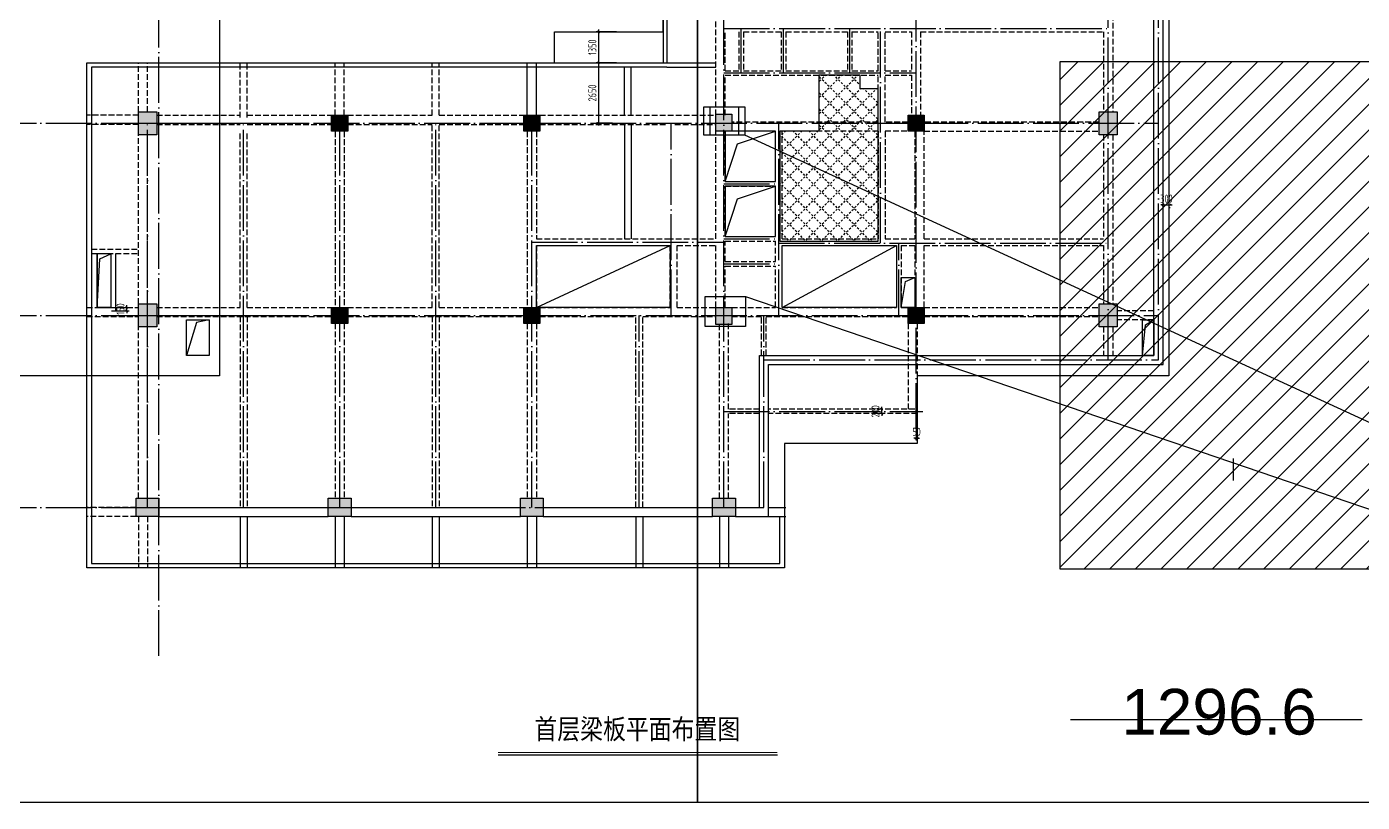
# Model space of a CAD drawing. Extents: x -186750 to 855523, y -12902 to 560425.
# Drawn here: x -131983 to -73589, y -12900 to 21025 of the extents above; entities that cross this region are included whole.
import ezdxf
from ezdxf.enums import TextEntityAlignment as Align
from ezdxf.xclip import XClip

# ---------------------------------------------------------------- set-up
doc = ezdxf.new("R2010")
doc.units = 0
doc.header["$LTSCALE"] = 1000
doc.header["$MEASUREMENT"] = 0
doc.header["$XCLIPFRAME"] = 0
for name, pattern in [('104-10 轴网$0$DOTE', [2.4200000000000004, 2, -0.2, 0.02, -0.2]), ('109-34 轴网$0$L1$0$$AUDIT_BAD_LTYPE1', [0]), ('DASH', [0.35, 0.25, -0.1]), ('DASHED', [0.75, 0.5, -0.25]), ('DOTE', [2.4200000000000004, 2, -0.2, 0.02, -0.2]), ('X-104 8#10#平面$0$109-34 轴网$0$L1$0$$AUDIT_BAD_LTYPE1', [0])]:
    doc.linetypes.add(name, pattern=pattern)
for name, color, linetype, plot in [('04-不打印_辅助线', 165, 'Continuous', False), ('defpoint', 7, 'Continuous', False), ('X-104 8#10#平面$0$04-不打印_辅助线', 165, 'Continuous', False)]:
    doc.layers.add(name, color=color, linetype=linetype, plot=plot)
for name, color, linetype in [('104-10 轴网$0$A_AXIS-轴线', 252, '104-10 轴网$0$DOTE'), ('a-dote', 14, 'DOTE'), ('A-TECH_结构', 21, 'Continuous'), ('BEAM', 4, 'DASHED'), ('DIM', 3, 'Continuous'), ('s-beam', 4, 'DASH'), ('s-colu', 40, 'Continuous'), ('s-colu-hatc', 16, 'Continuous'), ('s-hole', 5, 'Continuous'), ('s-num', 90, 'Continuous'), ('s-wall', 40, 'Continuous'), ('X-104 8#10#平面$0$A-TECH_结构', 252, 'Continuous')]:
    doc.layers.add(name, color=color, linetype=linetype)
doc.styles.add('TSSD_Dimension', font='Tssdeng.shx', dxfattribs={"width": 0.7, "bigfont": 'Tssdchn.shx'})
doc.styles.add('TSSD_NORM', font='tssdeng.shx', dxfattribs={"bigfont": 'hztxt.shx'})
doc.styles.add('X-104 8#10#平面$0$Arial', font='arial.ttf', dxfattribs={"width": 0.75, "height": 2.5})
doc.dimstyles.new('TSSD_100_100', dxfattribs={"dimtxt": 350, "dimasz": 100, "dimexe": 100, "dimexo": 250, "dimgap": 100, "dimtad": 1, "dimdec": 0, "dimzin": 0, "dimdsep": 46, "dimtxsty": 'TSSD_Dimension', "dimblk": 'ARCHTICK', "dimblk1": 'ARCHTICK', "dimblk2": 'ARCHTICK', "dimcen": 0, "dimdle": 100, "dimclrt": 7, "dimadec": 0, "dimazin": 0, "dimtfac": 1, "dimtdec": 0, "dimtix": 1, "dimtmove": 2, "dimatfit": 3, "dimfxl": 1, "dimtolj": 1, "dimtzin": 0, "dimarcsym": 0})

# ---------------------------------------------------------------- blocks, each defined once
blk = doc.blocks.new('X-104 8#10#平面$0$yteiteru7y6')
at = {"layer": 'X-104 8#10#平面$0$A-TECH_结构'}
for points in [[(43599.99999987503, 25199.99999999954), (44000.00000000012, 25199.99999999942), (44000.00000000047, 23899.99999999338), (43599.99999987538, 23899.9999999935)], [(17550.00009050627, 10050.00004004795), (17550.00004707381, 8750.00005011633), (17000.0000033941, 8750.000029312505), (17181.19745823399, 9940.417403183063)], [(17550.00006879004, 8750.000036196143), (17000.0000000031, 8750.000011480995), (17000.0000000031, 10049.99993964261), (17550.00006879004, 10049.99996435776)], [(33549.99992714335, 10049.99903622497), (33549.99997317632, 8750.000027945614), (32949.99995462797, 8749.999959030945), (33137.91965881839, 9881.415826070093)]]:
    blk.add_lwpolyline(points, close=True, dxfattribs=at)
at = {"layer": 'X-104 8#10#平面$0$A-TECH_结构', "linetype": 'X-104 8#10#平面$0$109-34 轴网$0$L1$0$$AUDIT_BAD_LTYPE1'}
blk.add_lwpolyline([(44000.00000000047, 25199.99999999942), (43776.54450888466, 25047.19460524083), (43599.99999987528, 23899.99999999387)], dxfattribs=at)
at = {"layer": 'X-104 8#10#平面$0$A-TECH_结构'}
for points in [[(-1600.000000000012, 11099.99999999366), (-2084.67156194523, 10876.08683458786), (-2199.999999999039, 8750.000000010607)], [(44200.0000000028, 8199.999999999534), (43644.10612681275, 8093.626561861485), (43200.00000000003, 6649.999999999966)]]:
    blk.add_lwpolyline(points, dxfattribs=at)
at = {"layer": 'X-104 8#10#平面$0$A-TECH_结构', "linetype": 'X-104 8#10#平面$0$109-34 轴网$0$L1$0$$AUDIT_BAD_LTYPE1'}
for points in [[(-2199.999999999039, 8750.000000010607), (-1599.999999999534, 8750.000000010607), (-1600.000000000012, 11099.99999999365), (-2199.999999999516, 11099.99999999365)], [(33549.99997317632, 8750.000027945614), (32949.99995863652, 8750.000027945614), (32949.99995863652, 10049.99900962345), (33549.99997317632, 10049.99900962345)], [(43200.00000000007, 8199.999999999496), (44200.0000000028, 8199.999999999534), (44200.00000000276, 6650.000000000007), (43200.00000000003, 6649.999999999969)]]:
    blk.add_lwpolyline(points, close=True, dxfattribs=at)
blk = doc.blocks.new('X-104 8#10#平面$0$rhyseuyi')
at = {"layer": 'X-104 8#10#平面$0$A-TECH_结构', "linetype": 'X-104 8#10#平面$0$109-34 轴网$0$L1$0$$AUDIT_BAD_LTYPE1'}
blk.add_lwpolyline([(22550.00000147264, 20800.18525530281), (22549.99999999172, 36250.00000000003), (44650.00000000591, 36250.00000000003), (44650.00000000267, 5750.000000011165), (33550.00000000042, 5749.999996079934), (33549.99999999956, 2800.00000587945), (27849.99999999903, 2800.000009821595), (27849.99999999989, -2650.000000044718), (-2650.000000000116, -2650.000000044733), (-2650.000000000233, 19449.99969723696), (17799.99999874334, 19450.12322490085), (17800.00000022122, 20799.81474476285)], close=True, dxfattribs=at)
blk = doc.blocks.new('104-10 轴网')
at = {"layer": '104-10 轴网$0$A_AXIS-轴线', "linetype": '104-10 轴网$0$DOTE'}
for p, q in [((41999.99999999995, -6500.000000000015), (42000.00000000021, 40100.00000000004)), ((-6500.000000000022, 16799.99999999999), (48500.00000000018, 16800.00000000004)), ((-6500.000000000022, 8399.999999999985), (48500.00000000018, 8400.000000000044)), ((-6500.000000000022, -1.477928890381008e-11), (48500.00000000018, 4.342837200965732e-11))]:
    blk.add_line(p, q, dxfattribs=at)
at = {"layer": 'Defpoints'}
blk.add_lwpolyline([(-16049.99999999992, 45500.00000000001), (58050.00000000011, 45499.99999999999), (58050.00000000011, -11900.00000000001), (-16049.99999999998, -11899.99999999996)], close=True, dxfattribs=at)
blk = doc.blocks.new('X-104 8#10#平面')
at = {"layer": 'X-104 8#10#平面$0$04-不打印_辅助线'}
h = blk.add_hatch(dxfattribs=at)
h.set_pattern_fill('ANSI31', color=256, scale=500)
h.set_pattern_definition([(45.00000000000006, (0, -2.91038304567337e-11), (-561.2660075668225, 561.2660075668215), [])])
h.paths.add_polyline_path([(-61599.99999999994, 19499.99972848015), (-61600.00000000324, 36300), (-39399.9999999939, 36300), (-39399.99999999715, 5699.999999993423), (-50499.99999997552, 5699.999999992753), (-50499.99999997552, 4099.999999999942), (-56199.99999999994, 4099.999999999971), (-56199.99999999994, -2700.000000044762), (-86799.99999999994, -2700.000000044762), (-86800.00000000007, 19500)])
at = {"layer": 'X-104 8#10#平面$0$04-不打印_辅助线', "color": 2}
blk.add_line((-86350.97821274491, -9277.323075154534), (-73590.79370209434, -9277.323075154534), dxfattribs=at)
at = {"layer": 'X-104 8#10#平面$0$04-不打印_辅助线'}
for points in [[(-186749.9999999999, -12900.00000000003), (-102649.9999999999, -12900.00000000003), (-102649.9999999999, 46499.99999999997), (-186749.9999999999, 46499.99999999997)], [(-102649.9999999999, -12899.99999999997), (-18549.99999999996, -12899.99999999997), (-18549.99999999996, 46500.00000000003), (-102649.9999999999, 46500.00000000003)]]:
    blk.add_lwpolyline(points, close=True, dxfattribs=at)
at = {"layer": 'X-104 8#10#平面$0$04-不打印_辅助线', "color": 1}
blk.add_lwpolyline([(-61599.99999999994, 19499.99972848015), (-61599.99999999994, 19499.99972848015), (-61600.00000000324, 36300), (-39399.9999999939, 36300), (-39399.99999999715, 5699.999999993423), (-50499.99999997552, 5699.999999992753), (-50499.99999997552, 4099.999999999942), (-56199.99999999994, 4099.999999999971), (-56199.99999999994, -2700.000000044762), (-86799.99999999994, -2700.000000044762), (-86800.00000000007, 19500), (-61599.99999999994, 19499.99972848015)], close=True, dxfattribs=at)
at = {"linetype": 'X-104 8#10#平面$0$109-34 轴网$0$L1$0$$AUDIT_BAD_LTYPE1'}
ref = blk.add_blockref('104-10 轴网', (-168200.0000000001, -1.455191522836685e-10), dxfattribs=at)
XClip(ref).set_block_clipping_path([(-16049.999999999975, -11899.999999999955), (58049.99999999998, 45500.000000000044)])
at = {"layer": 'X-104 8#10#平面$0$A-TECH_结构', "linetype": 'X-104 8#10#平面$0$109-34 轴网$0$L1$0$$AUDIT_BAD_LTYPE1'}
for name, p in [('X-104 8#10#平面$0$rhyseuyi', (-168199.9999999998, -1.164153218269348e-10)), ('X-104 8#10#平面$0$yteiteru7y6', (-168199.9999999999, -5.820766091346741e-11))]:
    blk.add_blockref(name, p, dxfattribs=at)
at = {"layer": 'X-104 8#10#平面$0$04-不打印_辅助线', "color": 2, "style": 'X-104 8#10#平面$0$Arial'}
blk.add_text('1296.6', height=2000, rotation=1.601520389492782e-07, dxfattribs=at).set_placement((-84123.5856191822, -9937.938326851872))
blk = doc.blocks.new('Ts_holes')
at = {"color": 0}
blk.add_lwpolyline([(-0.5, -0.5), (0.5, -0.5), (0.5, 0.5), (-0.5, 0.5)], close=True, dxfattribs=at)
blk.add_lwpolyline([(-0.5, -0.5), (-0.25, 0.25), (0.5, 0.5)], dxfattribs=at)
blk = doc.blocks.new('_ArchTick')
at = {"color": 0, "linetype": 'ByBlock', "const_width": 0.4}
blk.add_lwpolyline([(-0.5, -0.5), (0.5, 0.5)], dxfattribs=at)
blk = doc.blocks.new('*D126')
at = {"layer": 'Defpoints', "color": 0, "transparency": 16777216}
for p in [(1077911.112126083, 4300.000000002547), (1077971.456319418, 4300.000000002547), (1077971.456319418, 4100.000000002547)]:
    blk.add_point(p, dxfattribs=at)
at = {"layer": 'DIM', "color": 0, "lineweight": -2, "transparency": 16777216}
for p, q in [((1077721.456319418, 4300.000000002547), (1077811.112126083, 4300.000000002547)), ((1077721.456319418, 4100.000000002547), (1077811.112126083, 4100.000000002547)), ((1077911.112126083, 4300.000000002547), (1077911.112126083, 4400.000000002547)), ((1077911.112126083, 4100.000000002547), (1077911.112126083, 4300.000000002547)), ((1077911.112126083, 4100.000000002547), (1077911.112126083, 4000.000000002547))]:
    blk.add_line(p, q, dxfattribs=at)
at = {"layer": 'DIM', "color": 0, "lineweight": -2, "transparency": 16777216, "xscale": 100, "yscale": 100, "zscale": 100}
for p, rotation in [((1077911.112126083, 4300.000000002547), 270), ((1077911.112126083, 4100.000000002547), 90)]:
    blk.add_blockref('_ArchTick', p, dxfattribs=dict(at, rotation=rotation))
at = {"layer": 'DIM', "color": 7, "transparency": 16777216, "insert": (1077636.112126083, 4200.00000000272), "char_height": 350, "attachment_point": 5, "rotation": 90, "style": 'TSSD_Dimension'}
blk.add_mtext('\\A1;200', dxfattribs=at)
blk = doc.blocks.new('*D127')
at = {"layer": 'Defpoints', "color": 0, "transparency": 16777216}
for p in [(1090210.514949116, 13343.93525910604), (1090510.514949113, 13343.935259106), (1090510.514949113, 13230.07280155195)]:
    blk.add_point(p, dxfattribs=at)
at = {"layer": 'DIM', "color": 0, "lineweight": -2, "transparency": 16777216}
for p, q in [((1090210.514949116, 13230.07280155195), (1090110.514949116, 13230.07280155195)), ((1090210.514949116, 13230.07280155195), (1090510.514949113, 13230.07280155195)), ((1090210.514949116, 13093.93525910604), (1090210.514949116, 13130.07280155195)), ((1090510.514949113, 13230.07280155195), (1090610.514949113, 13230.07280155195)), ((1090510.514949113, 13093.935259106), (1090510.514949113, 13130.07280155195))]:
    blk.add_line(p, q, dxfattribs=at)
at = {"layer": 'DIM', "color": 0, "lineweight": -2, "transparency": 16777216, "xscale": 100, "yscale": 100, "zscale": 100}
blk.add_blockref('_ArchTick', (1090210.514949116, 13230.07280155195), dxfattribs=at)
at = {"layer": 'DIM', "color": 0, "lineweight": -2, "transparency": 16777216, "xscale": 100, "yscale": 100, "zscale": 100, "rotation": 180}
blk.add_blockref('_ArchTick', (1090510.514949113, 13230.07280155195), dxfattribs=at)
at = {"layer": 'DIM', "color": 7, "transparency": 16777216, "insert": (1090360.514949114, 13505.07280155195), "char_height": 350, "attachment_point": 5, "style": 'TSSD_Dimension'}
blk.add_mtext('\\A1;300', dxfattribs=at)
blk = doc.blocks.new('*D121')
at = {"layer": 'Defpoints', "color": 0, "transparency": 16777216}
for p in [(1043980.983599742, 8750.000000001737), (1043980.983599742, 8599.999986041052), (1044900.792930826, 8750.000000001735)]:
    blk.add_point(p, dxfattribs=at)
at = {"layer": 'DIM', "color": 0, "lineweight": -2, "transparency": 16777216}
for p, q in [((1044900.792930826, 8750.000000001735), (1044900.792930826, 8850.000000001735)), ((1044230.983599742, 8750.000000001737), (1045000.792930826, 8750.000000001735)), ((1044230.983599742, 8599.999986041052), (1045000.792930826, 8599.99998604105)), ((1044900.792930826, 8599.99998604105), (1044900.792930826, 8750.000000001735)), ((1044900.792930826, 8599.99998604105), (1044900.792930826, 8499.99998604105))]:
    blk.add_line(p, q, dxfattribs=at)
at = {"layer": 'DIM', "color": 0, "lineweight": -2, "transparency": 16777216, "xscale": 100, "yscale": 100, "zscale": 100}
for p, rotation in [((1044900.792930826, 8750.000000001735), 270), ((1044900.792930826, 8599.99998604105), 90)]:
    blk.add_blockref('_ArchTick', p, dxfattribs=dict(at, rotation=rotation))
at = {"layer": 'DIM', "color": 7, "transparency": 16777216, "insert": (1044625.792930826, 8674.999993021562), "char_height": 350, "attachment_point": 5, "rotation": 90, "style": 'TSSD_Dimension'}
blk.add_mtext('\\A1;150', dxfattribs=at)
blk = doc.blocks.new('*D122')
at = {"layer": 'Defpoints', "color": 0, "transparency": 16777216}
for p in [(1079410.514949116, 3826.355333383408), (1079460.514949115, 3826.355333383408), (1079410.514949116, 3029.993008370957)]:
    blk.add_point(p, dxfattribs=at)
at = {"layer": 'DIM', "color": 0, "lineweight": -2, "transparency": 16777216}
for p, q in [((1079410.514949116, 3576.355333384631), (1079410.514949116, 2929.99300837218)), ((1079460.514949115, 3576.355333384631), (1079460.514949115, 2929.99300837218)), ((1079410.514949116, 3029.99300837218), (1079310.514949116, 3029.99300837218)), ((1079460.514949115, 3029.99300837218), (1079410.514949116, 3029.99300837218)), ((1079460.514949115, 3029.99300837218), (1079560.514949115, 3029.99300837218))]:
    blk.add_line(p, q, dxfattribs=at)
at = {"layer": 'DIM', "color": 0, "lineweight": -2, "transparency": 16777216, "xscale": 100, "yscale": 100, "zscale": 100}
blk.add_blockref('_ArchTick', (1079410.514949116, 3029.99300837218), dxfattribs=at)
at = {"layer": 'DIM', "color": 0, "lineweight": -2, "transparency": 16777216, "xscale": 100, "yscale": 100, "zscale": 100, "rotation": 180}
blk.add_blockref('_ArchTick', (1079460.514949115, 3029.99300837218), dxfattribs=at)
at = {"layer": 'DIM', "color": 7, "transparency": 16777216, "insert": (1079435.514949115, 3304.99300837218), "char_height": 350, "attachment_point": 5, "style": 'TSSD_Dimension'}
blk.add_mtext('\\A1;50', dxfattribs=at)
blk = doc.blocks.new('*D123')
at = {"layer": 'Defpoints', "color": 0, "transparency": 16777216}
for p in [(1066570.888487846, 19450.00001318973), (1065531.664555571, 16800.00000000151), (1066394.828975239, 16800.00000000151)]:
    blk.add_point(p, dxfattribs=at)
at = {"layer": 'DIM', "color": 0, "lineweight": -2, "transparency": 16777216}
for p, q in [((1066320.888487846, 19450.00001319115), (1065431.664555571, 19450.00001319115)), ((1065531.664555571, 19550.00001319115), (1065531.664555571, 16700.00000000292)), ((1066144.828975239, 16800.00000000292), (1065431.664555571, 16800.00000000292))]:
    blk.add_line(p, q, dxfattribs=at)
at = {"layer": 'DIM', "color": 0, "lineweight": -2, "transparency": 16777216, "xscale": 100, "yscale": 100, "zscale": 100}
for p, rotation in [((1065531.664555571, 19450.00001319115), 90.00000000000006), ((1065531.664555571, 16800.00000000292), 270.0000000000001)]:
    blk.add_blockref('_ArchTick', p, dxfattribs=dict(at, rotation=rotation))
at = {"layer": 'DIM', "color": 7, "transparency": 16777216, "insert": (1065256.664555571, 18125.000006597), "char_height": 350, "attachment_point": 5, "rotation": 90.00000000000006, "style": 'TSSD_Dimension'}
blk.add_mtext('\\A1;2650', dxfattribs=at)
blk = doc.blocks.new('*D128')
at = {"layer": 'Defpoints', "color": 0, "transparency": 16777216}
for p in [(1066570.888487846, 20799.88278160066), (1065531.664555571, 19450.00001318973), (1066570.888487846, 19450.00001318973)]:
    blk.add_point(p, dxfattribs=at)
at = {"layer": 'DIM', "color": 0, "lineweight": -2, "transparency": 16777216}
for p, q in [((1066320.888487846, 20799.88278160208), (1065431.664555571, 20799.88278160208)), ((1065531.664555571, 20899.88278160208), (1065531.664555571, 19350.00001319115)), ((1066320.888487846, 19450.00001319115), (1065431.664555571, 19450.00001319115))]:
    blk.add_line(p, q, dxfattribs=at)
at = {"layer": 'DIM', "color": 0, "lineweight": -2, "transparency": 16777216, "xscale": 100, "yscale": 100, "zscale": 100}
for p, rotation in [((1065531.664555571, 20799.88278160208), 90.00000000000006), ((1065531.664555571, 19450.00001319115), 270.0000000000001)]:
    blk.add_blockref('_ArchTick', p, dxfattribs=dict(at, rotation=rotation))
at = {"layer": 'DIM', "color": 7, "transparency": 16777216, "insert": (1065256.664555571, 20124.94139739657), "char_height": 350, "attachment_point": 5, "rotation": 90.00000000000006, "style": 'TSSD_Dimension'}
blk.add_mtext('\\A1;1350', dxfattribs=at)
blk = doc.blocks.new('A$C36D1285A')
at = {"layer": '04-不打印_辅助线', "linetype": '109-34 轴网$0$L1$0$$AUDIT_BAD_LTYPE1'}
h = blk.add_hatch(dxfattribs=at)
h.set_pattern_fill('虚线方格', color=256, scale=500, angle=45.00000000000006)
h.set_pattern_definition([(45.00000000000006, (28.28427124756854, -59371.71572875266), (-353.5533905932741, 353.5533905932734), [90, -75, 90, -75, 90, -80]), (135.0000000000001, (325.2691193459323, -59018.16233815938), (-353.5533905932734, -353.5533905932741), [90, -75, 90, -75, 90, -80])])
h.paths.add_polyline_path([(31949.99997657165, 11650.00000787924), (31949.99997657165, 18300.00000787912), (31149.99997658469, 18300.00000787912), (31149.99997652438, 18900.00000788418), (29349.999976594, 18900.00000788429), (29349.99997658143, 16449.99999999987), (27649.99997655349, 16449.99998604543), (27649.99939044425, 11649.99977302147)])
at = {"layer": 's-colu-hatc'}
h = blk.add_hatch(color=256, dxfattribs=at)
h.dxf.hatch_style = 1
h.paths.add_polyline_path([(-400, 17300.00000000012), (400, 17300.00000000012), (400, 16300.00000000012), (-400, 16300.00000000012)])
h = blk.add_hatch(color=256, dxfattribs=at)
h.dxf.hatch_style = 1
h.paths.add_polyline_path([(8050, 17150.00000000012), (8750, 17150.00000000012), (8750, 16450.00000000012), (8050, 16450.00000000012)])
h = blk.add_hatch(color=256, dxfattribs=at)
h.dxf.hatch_style = 1
h.paths.add_polyline_path([(16450.00000000023, 17150.00000000012), (17150.00000000023, 17150.00000000012), (17150.00000000023, 16450.00000000012), (16450.00000000023, 16450.00000000012)])
h = blk.add_hatch(color=256, dxfattribs=at)
h.dxf.hatch_style = 1
h.paths.add_polyline_path([(24850.00000000023, 17200.00000000012), (25550.00000000023, 17200.00000000012), (25550.00000000023, 16450.00000000012), (24850.00000000023, 16450.00000000012)])
h = blk.add_hatch(color=256, dxfattribs=at)
h.dxf.hatch_style = 1
h.paths.add_polyline_path([(33250.00000000023, 17150.00000000012), (33950.00000000023, 17150.00000000012), (33950.00000000023, 16450.00000000012), (33250.00000000023, 16450.00000000012)])
h = blk.add_hatch(color=256, dxfattribs=at)
h.dxf.hatch_style = 1
h.paths.add_polyline_path([(41600.00000000023, 17300.00000000012), (42400.00000000023, 17300.00000000012), (42400.00000000023, 16300.00000000012), (41600.00000000023, 16300.00000000012)])
h = blk.add_hatch(color=256, dxfattribs=at)
h.dxf.hatch_style = 1
h.paths.add_polyline_path([(-400, 8900.000000000116), (400, 8900.000000000116), (400, 7900.000000000116), (-400, 7900.000000000116)])
h = blk.add_hatch(color=256, dxfattribs=at)
h.dxf.hatch_style = 1
h.paths.add_polyline_path([(41600.00000000023, 8900.000000000116), (42400.00000000023, 8900.000000000116), (42400.00000000023, 7900.000000000116), (41600.00000000023, 7900.000000000116)])
h = blk.add_hatch(color=256, dxfattribs=at)
h.dxf.hatch_style = 1
h.paths.add_polyline_path([(8050, 8750.000000000116), (8750, 8750.000000000116), (8750, 8050.000000000116), (8050, 8050.000000000116)])
h = blk.add_hatch(color=256, dxfattribs=at)
h.dxf.hatch_style = 1
h.paths.add_polyline_path([(16450.00000000023, 8750.000000000116), (17150.00000000023, 8750.000000000116), (17150.00000000023, 8050.000000000116), (16450.00000000023, 8050.000000000116)])
h = blk.add_hatch(color=256, dxfattribs=at)
h.dxf.hatch_style = 1
h.paths.add_polyline_path([(24850.00000000023, 8750.000000000116), (25550.00000000023, 8750.000000000116), (25550.00000000023, 8000.000000000116), (24850.00000000023, 8000.000000000116)])
h = blk.add_hatch(color=256, dxfattribs=at)
h.dxf.hatch_style = 1
h.paths.add_polyline_path([(33250.00000000023, 8750.000000000116), (33950.00000000023, 8750.000000000116), (33950.00000000023, 8050.000000000116), (33250.00000000023, 8050.000000000116)])
h = blk.add_hatch(color=256, dxfattribs=at)
h.dxf.hatch_style = 1
h.paths.add_polyline_path([(-499.9999999998836, 400.0000000001164), (500.0000000001164, 400.0000000001164), (500.0000000001164, -399.9999999998836), (-499.9999999998836, -399.9999999998836)])
h = blk.add_hatch(color=256, dxfattribs=at)
h.dxf.hatch_style = 1
h.paths.add_polyline_path([(7900.000000000233, 400.0000000001164), (8900.000000000233, 400.0000000001164), (8900.000000000233, -399.9999999998836), (7900.000000000233, -399.9999999998836)])
h = blk.add_hatch(color=256, dxfattribs=at)
h.dxf.hatch_style = 1
h.paths.add_polyline_path([(16300.00000000023, 400.0000000001164), (17300.00000000023, 400.0000000001164), (17300.00000000023, -399.9999999998836), (16300.00000000023, -399.9999999998836)])
h = blk.add_hatch(color=256, dxfattribs=at)
h.dxf.hatch_style = 1
h.paths.add_polyline_path([(24700.00000000023, 400.0000000001164), (25700.00000000023, 400.0000000001164), (25700.00000000023, -399.9999999998836), (24700.00000000023, -399.9999999998836)])
at = {"color": 0}
blk.add_line((32950.00000000023, 8750.000000000116), (33550.00000000023, 8750.000000000116), dxfattribs=at)
at = {"layer": 'a-dote'}
for p, q in [((25200, 1.164153218269348e-10), (25200.00000000023, 35800.00000000023)), ((33600.00000000023, 3436.171317939576), (33600.00000000023, 35800.00000000006)), ((42000.00000000023, 6450.000000000116), (42000.00000000047, 35800.00000000012)), ((44200.00000000023, 6450.000000000116), (44200.00000000023, 35800.00000000012)), ((25200.00000000047, 20950.00000749394), (42000, 20950.00000749405)), ((25950.00000000023, 19000.00000000023), (25950.00000000023, 20950.00000749394)), ((27800.00000000023, 19000.00000000023), (27800.00000000023, 20950.00000749394)), ((30700.00000000023, 19000.00000000023), (30700.00000000023, 20950.00000749405)), ((32050.00000000023, 11550.00000000012), (32049.99997657211, 20900.00000749396)), ((25200.00000000023, 19000.00000000012), (33600.00000000023, 19000.00000000012)), ((0, 0), (0, 16800.00000000012)), ((0, 16800.00000000012), (44200.00000000023, 16800.00000000012)), ((4200.000000000233, 1.164153218269348e-10), (4200.000000000233, 16800.00000000012)), ((8400, 0), (8400, 16800.00000000012)), ((12600.00000000023, 1.164153218269348e-10), (12600.00000000023, 16800.00000000012)), ((16800, 0), (16800.00000000047, 16800.00000000012)), ((22900.00000000023, 8400.000000000116), (22900.00000000023, 16800.00000000012)), ((27600.00000000023, 8400.000000000116), (27600.00000000023, 16800.00000000012)), ((25200.00000000023, 14150.00000000012), (27600.00000000023, 14150.00000000012)), ((25200.00000000023, 11750.00000000012), (27600.00000000023, 11750.00000000012)), ((16800.00000000023, 11600.00000000012), (25200.00000000023, 11600.00000000012)), ((27600.00000000023, 11550.00000000012), (42000.00000000023, 11550.00000000012)), ((32850.00000000023, 8400.000000000116), (32850.00000000023, 11550.00000000012)), ((25200.00000000023, 10650.00000000012), (27600.00000000023, 10650.00000000012)), ((0, 8400.000000000116), (44200.00000000023, 8400)), ((21500.00000000023, 0), (21500.00000000023, 8400.000000000116)), ((26950.00000000023, 1.164153218269348e-10), (26950.00000000047, 8400.000000000116)), ((26950.00000000047, 6450.000000000116), (44200.00000000023, 6450.000000000116)), ((25200.00000000023, 4200.00000000116), (33900.00000000023, 4200.00000000116)), ((1.164153218269348e-10, 1.164153218269348e-10), (26950.00000000023, 1.164153218269348e-10))]:
    blk.add_line(p, q, dxfattribs=at)
at = {"layer": 'A-TECH_结构', "linetype": '109-34 轴网$0$L1$0$$AUDIT_BAD_LTYPE1'}
blk.add_lwpolyline([(22550.00000000023, 20800.18525530272), (22549.99999999208, 36250.00000000015), (44650.00000000605, 36250.00000000017), (44650.00000000279, 5750.000000000178), (33650.00000000023, 5749.73813615122), (33650.00000000023, 2800.000003938818), (27850.00000000023, 2800.000009821625), (27850.00000000047, -2649.999999999839), (-2649.999999999884, -2650.000000044735), (-2650.000000000116, 19449.99969723695), (17799.99999869731, 19450.00000000015), (17800.00000017602, 20799.38243408699)], close=True, dxfattribs=at)
blk.add_lwpolyline([(31949.99997657165, 11650.00000787924), (31949.99997657165, 18300.00000787912), (31149.99997658469, 18300.00000787912), (31149.99997652438, 18900.00000788418), (29349.999976594, 18900.00000788429), (29349.99997658143, 16449.99999999987), (27649.99997655349, 16449.99998604543), (27649.99939044425, 11649.99977302147), (31949.99997657165, 11650.00000787924)], dxfattribs=at)
at = {"layer": 'BEAM', "linetype": '109-34 轴网$0$L1$0$$AUDIT_BAD_LTYPE1'}
for p, q in [((16600.00000000023, 17150.00000000019), (16600.0000000007, 19449.99998223409)), ((17000.00000000023, 17150.00000000012), (17000.0000000007, 19449.99998815611)), ((17799.99999869731, 19450.00000000015), (22699.99972831295, 19450.0000336374)), ((22699.99972500349, 19449.99999917873), (24849.9997016266, 19449.99999917873)), ((20850.00000000023, 17150.00000000012), (20850.00000000023, 19250.00000000014)), ((21150.00000000023, 17150.00000000012), (21150.00000000023, 19250.00000000014)), ((22699.9997250787, 19250.00000000014), (24849.99970170157, 19250.00000000014)), ((20850.00000000023, 16750.00000000012), (20850.00000000023, 11750.00000000012)), ((21150.00000000023, 16750.00000000012), (21150.00000000023, 11750.00000000012)), ((-2199.999999999185, 11099.99999999317), (-2199.999999999651, 8750.00000000035)), ((-1599.999999999651, 11088.63114793937), (-1599.999999999651, 8750.000000010717)), ((-1399.999999999651, 11088.63114793937), (-1399.999999999651, 8599.999986050032)), ((-2199.999999999651, 8750.00000000035), (-1600.000000000116, 8750.00000000035)), ((27150.0000000163, 1.236912794411182e-10), (27900.00000000047, -6.146365194581449e-09)), ((4050.000000000233, -400.0000000001764), (4050.000000000233, -2650.000000034873)), ((4350.000000000233, -400.0000000001728), (4350.000000000233, -2650.000000034431)), ((8200.000000000233, -399.9999999998836), (8200.000000000233, -2650.000000028764)), ((8600.000000000233, -399.9999999998836), (8600.000000000233, -2650.000000028175)), ((12450.00000000023, -400.00000000006), (12450.00000000023, -2650.000000022508)), ((12750.00000000023, -400.0000000000564), (12750.00000000023, -2650.000000022067)), ((16600.00000000047, -399.9999999998727), (16600.00000000047, -2650.0000000164)), ((17000.00000000047, -399.9999999998945), (17000.00000000047, -2650.000000015811)), ((21350.00000000023, -399.9999999999363), (21350.00000000023, -2650.000000009407)), ((21650.00000000023, -399.9999999999309), (21650.00000000023, -2650.000000008966)), ((25000.00000000047, -399.999999999889), (25000.00000000047, -2650.000000004035)), ((25400.00000000047, -399.999999999889), (25400.00000000047, -2650.000000003446)), ((27150.00000001537, -399.9999999998836), (27900.00000000047, -399.9999999998836))]:
    blk.add_line(p, q, dxfattribs=at)
for points in [[(22699.99981726427, 25000.00000000012), (22699.99972831295, 19449.99999917873)], [(22699.9997250787, 19250.00000000014), (-2449.999999999651, 19250.00000000014), (-2449.999999999534, -2450.000000006208), (27650.00000000047, -2449.999999999912), (27650.00000000047, -399.9999999998836)]]:
    blk.add_lwpolyline(points, dxfattribs=at)
at = {"layer": 'defpoint'}
blk.add_line((47471.38004001277, 2131.53850080858), (47471.38004001277, 1171.53850080858), dxfattribs=at)
at = {"layer": 's-beam', "linetype": '109-34 轴网$0$L1$0$$AUDIT_BAD_LTYPE1'}
for p, q in [((22549.99999999208, 36000.00000000014), (22550.00000926899, 19450.00003260769)), ((85397.44801640813, -11001.94443367533), (26108.31784467376, 16278.03320821792)), ((26139.29168762662, 9224.357447713131), (85397.44801640813, -11001.94443367533))]:
    blk.add_line(p, q, dxfattribs=at)
at = {"layer": 's-beam'}
for p, q in [((24850.00000000023, 17150.00000000012), (24850.00000000023, 24850.00000000012)), ((42200.00000000047, 24700.00000000012), (42200.00000000047, 17300.00000000012)), ((25250.00000000023, 19100.00000000012), (25250.00000000023, 20800.00000749394)), ((25850.00000000023, 20800.00000749394), (25850.00000000023, 19100.00000000012)), ((26050.00000000023, 20800.00000749394), (27700.00000000023, 20800.00000749394)), ((26050.00000000023, 20800.00000749394), (26050.00000000023, 19100.00000000012)), ((27700.00000000023, 20800.00000749394), (27700.00000000023, 19100.00000000012)), ((27900.00000000023, 20800.00000749394), (30600.00000000023, 20800.00000749394)), ((27900.00000000023, 20800.00000749394), (27900.00000000023, 19100.00000000012)), ((30600.00000000023, 20800.00000749394), (30600.00000000023, 19100.00000000012)), ((30800.00000000023, 20800.00000749394), (31949.99997657211, 20800.00000749394)), ((30800.00000000023, 20800.00000749394), (30800.00000000023, 19100.00000000012)), ((31949.99997657211, 19100.00000000012), (31949.99997657211, 20800.00000749394)), ((32249.99997657211, 20800.00000749394), (33400.00000000023, 20800.00000749394)), ((32249.99997657211, 19100.00000000012), (32249.99997657211, 20800.00000749394)), ((33400.00000000023, 20800.00000749394), (33400.00000000023, 19100.00000000012)), ((33800.00000000023, 20800.00000749394), (41800.00000000047, 20800.00000749394)), ((33800.00000000023, 20800.00000749394), (33800.00000000023, 17150.00000000012)), ((41800.00000000047, 20800.00000749394), (41800.00000000047, 17300.00000000012)), ((-400, 17300.00000000012), (-400, 19449.9997305483)), ((0, 17300.00000000012), (0, 19449.99973647032)), ((4050.000000000233, 17050.00000000012), (4050.000000000233, 19449.99979643076)), ((4350.000000000233, 17050.00000000012), (4350.000000000233, 19449.99980087228)), ((8200, 17150.00000000016), (8200.000000000698, 19449.99985787171)), ((8600, 17150.00000000007), (8600.000000000698, 19449.99986379372)), ((12450.00000000047, 17150.00000000012), (12450.00000000023, 19449.99992079315)), ((12750.00000000023, 17150.00000000012), (12750.00000000023, 19449.99992523466)), ((25250.00000000023, 19100.00000000012), (25850.00000000023, 19100.00000000012)), ((25250.00000000023, 17150.00000000012), (25250.00000000023, 18900.00000000012)), ((25250.00000000023, 18900.00000000012), (31949.99997657211, 18900.00000000012)), ((26050.00000000023, 19100.00000000012), (27700.00000000023, 19100.00000000012)), ((27900.00000000023, 19100.00000000012), (30600.00000000023, 19100.00000000012)), ((30800.00000000023, 19100.00000000012), (31949.99997657211, 19100.00000000012)), ((31949.99997657211, 16849.99999999988), (31949.99997657211, 18900.00000000012)), ((32249.99997657211, 19100.00000000012), (33400.00000000023, 19100.00000000012)), ((32249.99997657211, 18900.00000000012), (33400.00000000023, 18900.00000000012)), ((32249.99997657211, 16849.99999999988), (32249.99997657211, 18900.00000000012)), ((33400.00000000023, 18900.00000000012), (33400.00000000023, 17150.00000000012)), ((-400.0000000002328, 17150.00000000012), (-2650.000000000116, 17150.00000000012)), ((400, 17150.00000000012), (4050.000000000233, 17150.00000000012)), ((4350.000000000233, 17150.00000000012), (8050, 17150.00000000012)), ((8750, 17150.00000000012), (12450.00000000047, 17150.00000000012)), ((12750.00000000023, 17150.00000000012), (16450.00000000023, 17150.00000000012)), ((17150.00000000023, 17150.00000000012), (24850.00000000023, 17150.00000000012)), ((-400.0000000002328, 16750.00000000012), (-2650.000000000116, 16750.00000000012)), ((400, 16750.00000000012), (4050.000000000233, 16750.00000000012)), ((4050.000000000233, 8750.00000000035), (4050.000000000233, 16450.00000000012)), ((4350.000000000233, 16750.00000000012), (8050, 16750.00000000012)), ((4350.000000000233, 8750.00000000035), (4350.000000000233, 16450.00000000012)), ((8200, 16450.00000000012), (8200, 8750.000000000116)), ((8600, 16450.00000000012), (8600, 8750.000000000116)), ((8750, 16750.00000000012), (12450.00000000047, 16750.00000000012)), ((12450.00000000047, 8750.00000000035), (12450.00000000047, 16750.00000000012)), ((12750.00000000047, 16750.00000000012), (16450.00000000023, 16750.00000000012)), ((12750.00000000047, 8750.00000000035), (12750.00000000047, 16750.00000000012)), ((16600.00000000023, 16450.00000000012), (16600.00000000023, 8750.000000000116)), ((17000.00000000023, 16450.00000000012), (17000.00000000023, 11750.00000000012)), ((17150.00000000023, 16750.00000000012), (22750.00000000023, 16750.00000000012)), ((23050.00000000023, 16750.00000000012), (24850.00000000023, 16750.00000000012)), ((24850, 11750.00000000012), (24850.00000000023, 16450.00000000012)), ((25250, 14250.00000000012), (25250.00000000023, 16450.00000000012)), ((31949.99997657211, 16849.99999999988), (25550.00000000023, 16849.99999999988)), ((27450.00000000023, 16449.99999999988), (25550.00000000023, 16449.99999999988)), ((27450.00000000023, 14250.00000000012), (27450.00000000023, 16449.99999999988)), ((27750.00000000023, 11750.00000000012), (27750.00000000023, 16449.99999999988)), ((31949.99997657211, 16449.99999999988), (27750.00000000023, 16449.99999999988)), ((31949.99997657211, 16449.99999999988), (31949.99997657211, 11750.00000000012)), ((33250.00000000023, 16849.99999999988), (32249.99997657211, 16849.99999999988)), ((33550.00000000023, 16449.99999999988), (32249.99997657211, 16449.99999999988)), ((32249.99997657211, 16449.99999999988), (32249.99997657211, 11750.00000000012)), ((33550.00000000023, 16450.00000000012), (33550.00000000023, 11750.00000000012)), ((41600.00000000023, 16849.99999999988), (33950.00000000023, 16849.99999999988)), ((33950.00000000023, 11750.00000000012), (33950.00000000023, 16450.00000000012)), ((33950.00000000023, 16449.99999999988), (41600.00000000023, 16449.99999999988)), ((-400, 8900.000000000116), (-400, 16300.00000000012)), ((0, 8900.000000000116), (0, 16300.00000000012)), ((41800.00000000047, 16300.00000000012), (41800.00000000047, 11750.00000000012)), ((42200.00000000047, 16300.00000000012), (42200.00000000047, 8900.000000000116)), ((25250, 14250.00000000012), (27450.00000000023, 14250.00000000012)), ((25250, 14050.00000000012), (27450.00000000023, 14050.00000000012)), ((25250, 11850.00000000012), (25250, 14050.00000000012)), ((27450.00000000023, 11850.00000000012), (27450.00000000023, 14050.00000000012)), ((17000.00000000023, 11750.00000000012), (22750.00000000023, 11750.00000000012)), ((22750.00000000023, 11750.00000000012), (24850, 11750.00000000012)), ((25250, 11850.00000000012), (27450.00000000023, 11850.00000000012)), ((27750.00000000023, 11750.00000000012), (31949.99997657211, 11750.00000000012)), ((32249.99997657211, 11750.00000000012), (33550.00000000023, 11750.00000000012)), ((33950.00000000023, 11750.00000000012), (41800.00000000047, 11750.00000000012)), ((-2449.999999999651, 11299.99999999379), (-400, 11299.99999999378)), ((-2449.999999999651, 11099.99999999379), (-400, 11099.99999999378)), ((17000.00000000023, 11450.00000000012), (17000.00000000023, 8750.000000000116)), ((17000.00000000023, 11450.00000000012), (22849.99999999907, 11450.00000000012)), ((22849.99999999907, 8749.999986049836), (22849.99999999907, 11450.00000000012)), ((23149.99999999907, 8749.999986049836), (23149.99999999907, 11450.00000000012)), ((23149.99999999907, 11450.00000000012), (24850, 11450.00000000012)), ((24850, 8750.000000000116), (24850, 11450.00000000012)), ((25250, 11650.00000000012), (27450.00000000023, 11650.00000000012)), ((25250, 10750.00000788446), (25250, 11650.00000000012)), ((27450.00000000023, 10750.00000788446), (27450.00000000023, 11650.00000000012)), ((27750.00000000023, 11450.00000000012), (32750.00000000023, 11450.00000000012)), ((27750.00000000023, 8749.999986049836), (27750.00000000023, 11450.00000000012)), ((32750.00000000023, 11450.00000000012), (32750.00000000023, 8749.99998604972)), ((32950.00000000023, 11450.00000000012), (32950.00000000023, 8749.99998604972)), ((32950.00000000023, 11450.00000000012), (33550.00000000023, 11450.00000000012)), ((33550.00000000023, 11450.00000000012), (33550, 8750.000000000116)), ((33950.00000000023, 11450.00000000012), (41800.00000000047, 11450.00000000012)), ((33950, 8750), (33950.00000000023, 11450.00000000012)), ((41800.00000000047, 11450.00000000012), (41800.00000000047, 8900.000000000116)), ((25250, 10750.00000788446), (27450.00000000023, 10750.00000788446)), ((25250, 10550.00000788446), (27450.00000000023, 10550.00000788446)), ((25250, 8750.000000000116), (25250, 10550.00000788446)), ((27450.00000000023, 8749.999986049836), (27450.00000000023, 10550.00000788446)), ((-2650, 8750.00000000035), (-400, 8750.00000000035)), ((-2650, 8350.00000000035), (-400, 8350.00000000035)), ((400, 8750.00000000035), (4050.000000000233, 8750.00000000035)), ((400, 8350.00000000035), (8050, 8350.00000000035)), ((4050.000000000233, 8350.00000000035), (4050.000000000233, -2.328306436538696e-10)), ((4350.000000000233, 8750.00000000035), (8050, 8750.00000000035)), ((4350.000000000233, 8350.00000000035), (4350.000000000233, -2.328306436538696e-10)), ((8750, 8750.00000000035), (12450.00000000047, 8750.00000000035)), ((8750, 8350.000000000233), (16450.00000000023, 8350.000000000233)), ((12450.00000000047, 8350.000000000233), (12450.00000000047, 0)), ((12750.00000000047, 8750.00000000035), (16450.00000000023, 8750.000000000233)), ((12750.00000000047, 8350.000000000233), (12750.00000000047, 0)), ((17150.00000000023, 8749.999986049836), (22849.99999999907, 8749.999986049836)), ((17150.00000000023, 8349.999986049836), (21350.00000000023, 8349.999986049836)), ((21350.00000000023, 1.164153218269348e-10), (21350.00000000023, 8349.999986049836)), ((21650.00000000023, 1.164153218269348e-10), (21650.00000000023, 8349.999986049836)), ((21650.00000000023, 8349.999986049836), (24850.00000000023, 8349.999986049836)), ((23149.99999999907, 8749.999986049836), (24850.00000000023, 8749.999986049836)), ((25550.00000000023, 8749.999986049836), (27450.00000000023, 8749.999986049836)), ((25550.00000000023, 8349.999986049836), (26850.00000000047, 8349.999986049836)), ((26850.00000000047, 6650.000000000116), (26850.00000000047, 8349.999986049836)), ((27050.00000000047, 8349.999986049836), (33250.00000000023, 8349.99998604972)), ((27050.00000000047, 6650.000000000116), (27050.00000000047, 8349.999986049836)), ((27750.00000000023, 8749.999986049836), (32750.00000000023, 8749.999986049836)), ((32950.00000000023, 8749.999986049836), (33250.00000000023, 8749.99998604972)), ((33950.00000000023, 8750), (41600.00000000023, 8750)), ((33950.00000000023, 8350), (41600.00000000023, 8350)), ((44000.00000000047, 8599.999999999884), (42400.00000000023, 8599.999999999884)), ((44000.00000000047, 8199.999999999884), (42400.00000000023, 8199.999999999884)), ((-400.0000000001164, 400.0000000001164), (-400, 7900.000000000116)), ((-1.164153218269348e-10, 400.0000000001164), (0, 7900.000000000116)), ((8200, 8050.000000000116), (8200, 400.0000000001164)), ((8600, 8050.000000000116), (8600, 400.0000000001164)), ((16600, 8050.000000000116), (16600, 400.0000000001164)), ((17000, 8050.000000000116), (17000, 400.0000000001164)), ((25000.00000000023, 400.0000000001164), (25000.00000000023, 8050.000000000116)), ((25400.00000000023, 4300.00000000116), (25400.00000000023, 8050.000000000116)), ((33250.00000000023, 8050.000000000116), (33250.00000000023, 4300.00000000116)), ((33650.00000000023, 8050.000000000116), (33650.00000000023, 4100.00000000116)), ((41800.00000000047, 7900.000000000116), (41800.00000000047, 6650.000000000116)), ((42200.00000000047, 7900.000000000116), (42200.00000000047, 6650.000000000116)), ((26750.00000002328, 4300.00000000116), (25400.00000000023, 4300.00000000116)), ((26750.00000002328, 4100.00000000116), (25400.00000000023, 4100.00000000116)), ((25400.00000000023, 400.0000000001164), (25400.00000000023, 4100.00000000116)), ((33550.00000000023, 4300.00000000116), (27150.00000002328, 4300.00000000116)), ((33650.00000000023, 4100.00000000116), (27150.00000002328, 4100.00000000116)), ((-499.9999999998836, 1.164153218269348e-10), (-2649.999999999884, 1.181929705622185e-10)), ((-499.9999999998836, -399.9999999998836), (-2649.999999999884, -399.9999999998818)), ((-400.0000000001164, -399.9999999998836), (-400.0000000001164, -2650.000000041423)), ((-1.164153218269348e-10, -399.9999999998836), (-1.164153218269348e-10, -2650.000000040834))]:
    blk.add_line(p, q, dxfattribs=at)
at = {"layer": 's-beam', "linetype": '109-34 轴网$0$L1$0$$AUDIT_BAD_LTYPE1'}
for points in [[(24324.78048464935, 17513.27198604469), (25836.98719446454, 17513.27198604469), (25836.98719446454, 16278.03320821792), (24324.78048464935, 16278.03320821792)], [(24596.11113485857, 17513.2719860447), (26108.31784467376, 17513.2719860447), (26108.31784467376, 16278.03320821792), (24596.11113485857, 16278.03320821792)], [(24385.70022557839, 9224.35744771313), (26139.29168762662, 9224.357447713131), (26139.29168762662, 7905.341018922611), (24385.70022557839, 7905.341018922609)]]:
    blk.add_lwpolyline(points, close=True, dxfattribs=at)
at = {"layer": 's-colu'}
for points in [[(-400, 17300.00000000012), (400, 17300.00000000012), (400, 16300.00000000012), (-400, 16300.00000000012)], [(8050, 17150.00000000012), (8750, 17150.00000000012), (8750, 16450.00000000012), (8050, 16450.00000000012)], [(16450.00000000023, 17150.00000000012), (17150.00000000023, 17150.00000000012), (17150.00000000023, 16450.00000000012), (16450.00000000023, 16450.00000000012)], [(24850.00000000023, 17200.00000000012), (25550.00000000023, 17200.00000000012), (25550.00000000023, 16450.00000000012), (24850.00000000023, 16450.00000000012)], [(33250.00000000023, 17150.00000000012), (33950.00000000023, 17150.00000000012), (33950.00000000023, 16450.00000000012), (33250.00000000023, 16450.00000000012)], [(41600.00000000023, 17300.00000000012), (42400.00000000023, 17300.00000000012), (42400.00000000023, 16300.00000000012), (41600.00000000023, 16300.00000000012)], [(-400, 8900.000000000116), (400, 8900.000000000116), (400, 7900.000000000116), (-400, 7900.000000000116)], [(41600.00000000023, 8900.000000000116), (42400.00000000023, 8900.000000000116), (42400.00000000023, 7900.000000000116), (41600.00000000023, 7900.000000000116)], [(8050, 8750.000000000116), (8750, 8750.000000000116), (8750, 8050.000000000116), (8050, 8050.000000000116)], [(16450.00000000023, 8750.000000000116), (17150.00000000023, 8750.000000000116), (17150.00000000023, 8050.000000000116), (16450.00000000023, 8050.000000000116)], [(24850.00000000023, 8750.000000000116), (25550.00000000023, 8750.000000000116), (25550.00000000023, 8000.000000000116), (24850.00000000023, 8000.000000000116)], [(33250.00000000023, 8750.000000000116), (33950.00000000023, 8750.000000000116), (33950.00000000023, 8050.000000000116), (33250.00000000023, 8050.000000000116)], [(-499.9999999998836, 400.0000000001164), (500.0000000001164, 400.0000000001164), (500.0000000001164, -399.9999999998836), (-499.9999999998836, -399.9999999998836)], [(7900.000000000233, 400.0000000001164), (8900.000000000233, 400.0000000001164), (8900.000000000233, -399.9999999998836), (7900.000000000233, -399.9999999998836)], [(16300.00000000023, 400.0000000001164), (17300.00000000023, 400.0000000001164), (17300.00000000023, -399.9999999998836), (16300.00000000023, -399.9999999998836)], [(24700.00000000023, 400.0000000001164), (25700.00000000023, 400.0000000001164), (25700.00000000023, -399.9999999998836), (24700.00000000023, -399.9999999998836)]]:
    blk.add_lwpolyline(points, close=True, dxfattribs=at)
at = {"layer": 's-hole'}
for points in [[(-2199.999999999651, 11099.99999999317), (-1600.000000000116, 11099.99999999317), (-1600.000000000116, 8750.000000010717), (-2199.999999999651, 8750.000000010717)], [(32950.00000000023, 10049.99900962297), (33550.00000000023, 10049.99900962297), (33550.00000000023, 8749.999999999702), (32950.00000000023, 8749.999999999702)], [(43500, 8199.999999999884), (44000.00000000047, 8199.999999999884), (44000.00000000047, 6650.000000000116), (43500, 6650.000000000116)]]:
    blk.add_lwpolyline(points, close=True, dxfattribs=at)
for points in [[(17000.00000000023, 8750.000000000116), (17000.00000000023, 11450.00000000012), (22849.99999999907, 11450.00000000012), (22849.99999999907, 8749.999986049836), (17000.00000000023, 8750.000000000116), (22849.99999999907, 11450.00000000012)], [(27750.00000000023, 8749.999986049836), (27750.00000000023, 11450.00000000012), (32750.00000000023, 11450.00000000012), (32750.00000000023, 8749.99998604972), (27750.00000000023, 8749.99998604972), (32750.00000000023, 11450.00000000012)], [(-2199.999999999185, 8750.000000020445), (-2084.671561945346, 10876.08683458737), (-1599.999999999651, 11088.63114793937)], [(32950.00000000023, 8750.000232205086), (33137.91965881828, 9881.415826069606), (33549.99969671085, 10049.99894195426)], [(43500.0000000007, 6650.000000000116), (43636.30380968307, 7991.100213483438), (44000.00000000047, 8199.999999999884)]]:
    blk.add_lwpolyline(points, dxfattribs=at)
at = {"layer": 's-num', "const_width": 50}
blk.add_lwpolyline([(15324.45083115064, -10723.74983733706), (27537.10104197264, -10723.74983733706)], dxfattribs=at)
at = {"layer": 's-num'}
blk.add_lwpolyline([(15324.45083115064, -10823.74983733706), (27537.10104197264, -10823.74983733712)], dxfattribs=at)
at = {"layer": 's-wall'}
for p, q in [((44400.00000000047, 6250.000000000116), (44400.00000000047, 36000.00000000023)), ((44000.00000000047, 6650.000000000116), (44000.00000000047, 35600.00000000023)), ((26750.00000001537, 1.164153218269348e-10), (26750.00000003073, 6650.000000000116)), ((26750.00000003073, 6650.000000000116), (44000.00000000047, 6650.000000000116)), ((27150.00000001537, -399.9999999998836), (27150.00000003073, 6250.000000000116)), ((27150.00000003073, 6250.000000000116), (44400.00000000047, 6250.000000000116)), ((8900.000000000233, -1.164153218269348e-10), (16300.00000000023, 0)), ((17300.00000000023, 0), (24700.00000000023, 1.164153218269348e-10)), ((25700.00000000023, 1.164153218269348e-10), (26750.00000001537, 1.164153218269348e-10)), ((500.0000000001164, -2.328306436538696e-10), (7900.000000000233, -1.164153218269348e-10)), ((500.0000000001164, -400.0000000002328), (7900.000000000233, -400.0000000001164)), ((8900.000000000233, -400.0000000001164), (16300.00000000023, -400)), ((17300.00000000023, -400), (24700.00000000023, -399.9999999998836)), ((25700.00000000023, -399.9999999998836), (27150.00000001537, -399.9999999998836))]:
    blk.add_line(p, q, dxfattribs=at)
at = {"layer": 's-hole', "xscale": 2200, "yscale": 2200, "zscale": 2200}
for p in [(26350.00000000023, 15350.00000000012), (26350, 12950.00000000012)]:
    blk.add_blockref('Ts_holes', p, dxfattribs=at)
at = {"layer": 's-num', "style": 'TSSD_NORM'}
blk.add_text('首层梁板平面布置图', height=1000, dxfattribs=at).set_placement((21414.21461067814, -10531.6238530851), align=Align.BOTTOM_CENTER)
at = {"layer": 'DIM'}
for base, p1, p2, angle, picture, middle in [((19721.14960645605, 19450.00001318834), (20760.3735387309, 20799.88278159927), (20760.37353873067, 19450.00001318834), 90, '*D128', (19446.14960645605, 20124.94139739398)), ((19721.14960645605, 16800.00000000012), (20760.37353873067, 19450.00001318834), (20584.31402612384, 16800.00000000012), 90, '*D123', (19446.14960645605, 18125.0000065944)), ((-909.7220182894962, 8750.000000000347), (-1829.531349373632, 8599.999986039664), (-1829.531349373632, 8750.00000000035), 90, '*D121', (-1184.722018289496, 8674.999993020174)), ((32100.59717696765, 4300.00000000116), (32160.94137030235, 4100.00000000116), (32160.94137030235, 4300.00000000116), 90, '*D126', (31825.59717696765, 4200.000000001332)), ((33600.00000000047, 3029.993008369569), (33650.00000000023, 3826.35533338202), (33600.00000000047, 3826.35533338202), 6.063733282699615e-14, '*D122', (33625.00000000023, 3304.993008369569))]:
    dim = blk.add_linear_dim(base=base, p1=p1, p2=p2, angle=angle, dimstyle='TSSD_100_100', dxfattribs=at)
    dim.commit()
    dim.dimension.update_dxf_attribs({"geometry": picture, "text_midpoint": middle, "insert": (-1045810.514949115, -1.387888914905488e-09)})
dim = blk.add_linear_dim(base=(44699.99999999767, 13230.07280155056), p1=(44400.00000000047, 13343.93525910465), p2=(44699.99999999767, 13343.93525910461), dimstyle='TSSD_100_100', dxfattribs=at)
dim.commit()
dim.dimension.update_dxf_attribs({"geometry": '*D127', "text_midpoint": (44549.99999999907, 13505.07280155056), "insert": (-1045810.514949115, -1.387888914905488e-09)})

msp = doc.modelspace()

# ---------------------------------------------------------------- block references
for name, p in [('X-104 8#10#平面', (0, 0)), ('A$C36D1285A', (-126699.53598729, -3.001332515850663e-11))]:
    msp.add_blockref(name, p)

doc.saveas('drawing.dxf')
